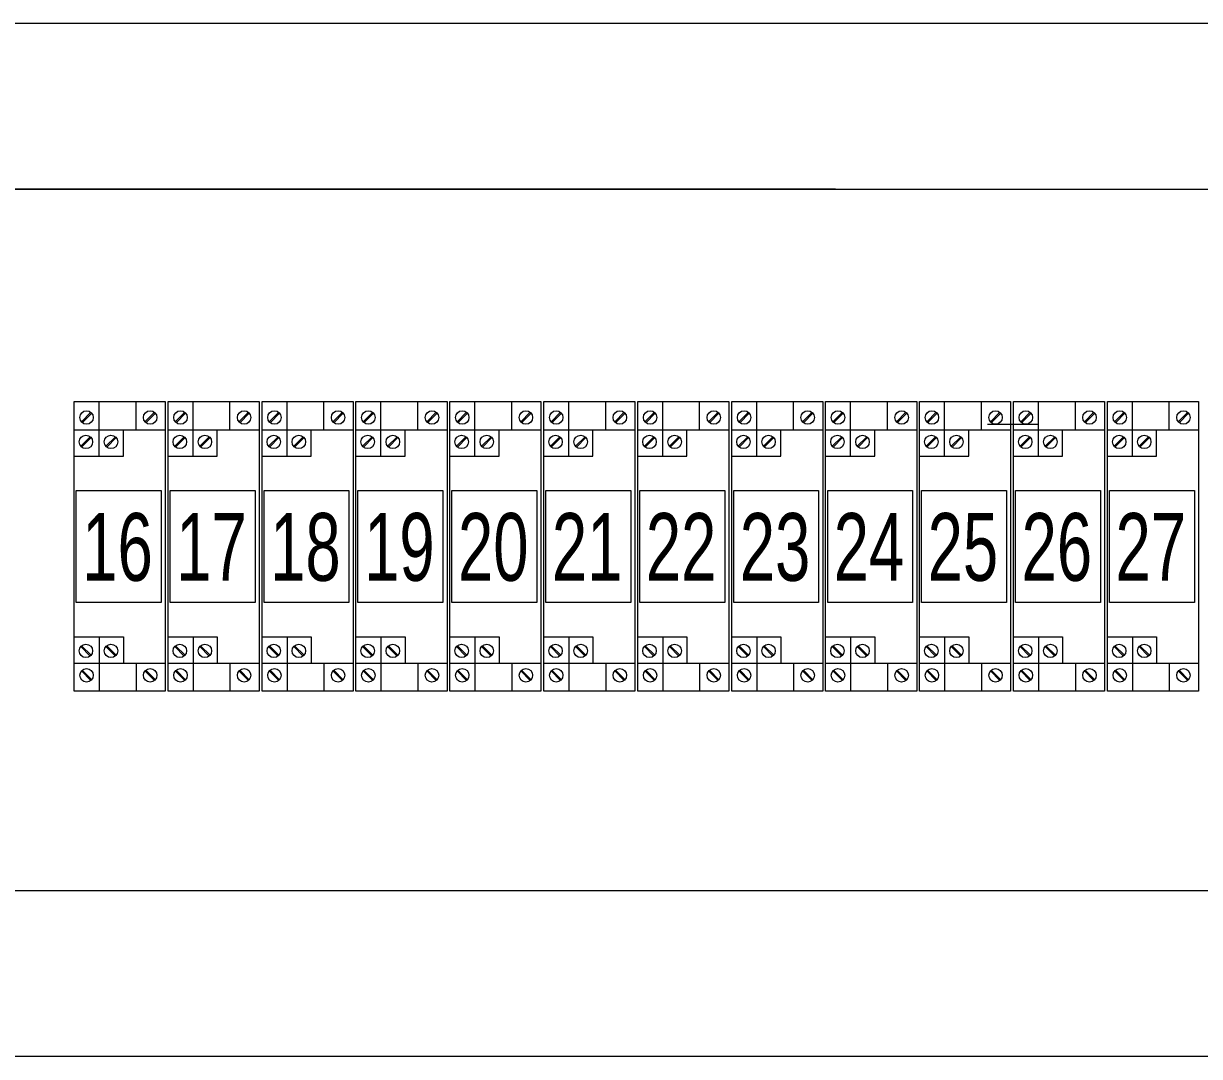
# Model space of a CAD drawing. Header units: millimetres. Extents: x 32626 to 72822, y 60047 to 123188.
# Drawn here: x 39731.9 to 40072.9, y 61957 to 62256.4 of the extents above; entities that cross this region are included whole.
import ezdxf

# ---------------------------------------------------------------- set-up
doc = ezdxf.new("R2010")
doc.units = ezdxf.units.MM
doc.header["$LTSCALE"] = 10
doc.layers.add('1轮廓实线层', color=7, linetype='Continuous', lineweight=18)
doc.layers.add('6文字层', color=3, linetype='Continuous', lineweight=18)
doc.styles.add('样式 1', font='SIMYOU.TTF', dxfattribs={"width": 0.75})

msp = doc.modelspace()

# ---------------------------------------------------------------- linework, layer by layer
at = {"layer": '1轮廓实线层'}
for p, q in [((39967.31, 62256.41), (39075.19, 62256.41)), ((40448.51, 62256.41), (39075.19, 62256.41)), ((39967.31, 62208.41), (39075.19, 62208.41)), ((39075.19, 62208.41), (40448.51, 62208.41)), ((40448.51, 62004.97), (39075.19, 62004.97)), ((40495.31, 61956.97), (39028.39, 61956.97))]:
    msp.add_line(p, q, dxfattribs=at)
at = {"layer": '1轮廓实线层', "lineweight": 13}
for p, q in [((39746.56, 62146.83), (39772.96, 62146.83)), ((39746.56, 62062.83), (39746.56, 62146.83)), ((39753.8, 62140), (39753.8, 62146.83)), ((39764.49, 62138.63), (39764.49, 62146.83)), ((39772.96, 62146.83), (39772.96, 62062.83)), ((39773.8, 62146.83), (39800.2, 62146.83)), ((39773.8, 62062.83), (39773.8, 62146.83)), ((39781.04, 62140), (39781.04, 62146.83)), ((39791.74, 62138.63), (39791.74, 62146.83)), ((39800.2, 62146.83), (39800.2, 62062.83)), ((39801.04, 62146.83), (39827.44, 62146.83)), ((39801.04, 62062.83), (39801.04, 62146.83)), ((39808.28, 62140), (39808.28, 62146.83)), ((39818.98, 62138.63), (39818.98, 62146.83)), ((39827.44, 62146.83), (39827.44, 62062.83)), ((39828.28, 62146.83), (39854.68, 62146.83)), ((39828.28, 62062.83), (39828.28, 62146.83)), ((39835.52, 62140), (39835.52, 62146.83)), ((39846.22, 62138.63), (39846.22, 62146.83)), ((39854.68, 62146.83), (39854.68, 62062.83)), ((39855.52, 62146.83), (39881.92, 62146.83)), ((39855.52, 62062.83), (39855.52, 62146.83)), ((39862.76, 62140), (39862.76, 62146.83)), ((39873.46, 62138.63), (39873.46, 62146.83)), ((39881.92, 62146.83), (39881.92, 62062.83)), ((39882.76, 62146.83), (39909.16, 62146.83)), ((39882.76, 62062.83), (39882.76, 62146.83)), ((39890, 62140), (39890, 62146.83)), ((39900.7, 62138.63), (39900.7, 62146.83)), ((39909.16, 62146.83), (39909.16, 62062.83)), ((39910, 62146.83), (39936.4, 62146.83)), ((39910, 62062.83), (39910, 62146.83)), ((39917.24, 62140), (39917.24, 62146.83)), ((39927.94, 62138.63), (39927.94, 62146.83)), ((39936.4, 62146.83), (39936.4, 62062.83)), ((39937.24, 62146.83), (39963.64, 62146.83)), ((39937.24, 62062.83), (39937.24, 62146.83)), ((39944.48, 62140), (39944.48, 62146.83)), ((39955.18, 62138.63), (39955.18, 62146.83)), ((39963.64, 62146.83), (39963.64, 62062.83)), ((39964.48, 62146.83), (39990.88, 62146.83)), ((39964.48, 62062.83), (39964.48, 62146.83)), ((39971.72, 62140), (39971.72, 62146.83)), ((39982.42, 62138.63), (39982.42, 62146.83)), ((39990.88, 62146.83), (39990.88, 62062.83)), ((39991.72, 62146.83), (40018.12, 62146.83)), ((39991.72, 62062.83), (39991.72, 62146.83)), ((39998.96, 62140), (39998.96, 62146.83)), ((40009.66, 62138.63), (40009.66, 62146.83)), ((40018.12, 62146.83), (40018.12, 62062.83)), ((40018.96, 62146.83), (40045.36, 62146.83)), ((40018.96, 62062.83), (40018.96, 62146.83)), ((40026.2, 62140), (40026.2, 62146.83)), ((40036.9, 62138.63), (40036.9, 62146.83)), ((40045.36, 62146.83), (40045.36, 62062.83)), ((40046.2, 62146.83), (40072.6, 62146.83)), ((40046.2, 62062.83), (40046.2, 62146.83)), ((40053.45, 62140), (40053.45, 62146.83)), ((40064.14, 62138.63), (40064.14, 62146.83)), ((40072.6, 62146.83), (40072.6, 62062.83)), ((39748.64, 62140.94), (39751.4, 62143.7)), ((39748.88, 62140.7), (39751.64, 62143.45)), ((39767.09, 62140.94), (39769.85, 62143.7)), ((39767.34, 62140.7), (39770.09, 62143.45)), ((39775.88, 62140.94), (39778.64, 62143.7)), ((39776.12, 62140.7), (39778.88, 62143.45)), ((39794.34, 62140.94), (39797.09, 62143.7)), ((39794.58, 62140.7), (39797.33, 62143.45)), ((39803.12, 62140.94), (39805.88, 62143.7)), ((39803.36, 62140.7), (39806.12, 62143.45)), ((39821.58, 62140.94), (39824.33, 62143.7)), ((39821.82, 62140.7), (39824.58, 62143.45)), ((39830.36, 62140.94), (39833.12, 62143.7)), ((39830.6, 62140.7), (39833.36, 62143.45)), ((39848.82, 62140.94), (39851.57, 62143.7)), ((39849.06, 62140.7), (39851.82, 62143.45)), ((39857.6, 62140.94), (39860.36, 62143.7)), ((39857.84, 62140.7), (39860.6, 62143.45)), ((39876.06, 62140.94), (39878.81, 62143.7)), ((39876.3, 62140.7), (39879.06, 62143.45)), ((39884.84, 62140.94), (39887.6, 62143.7)), ((39885.08, 62140.7), (39887.84, 62143.45)), ((39903.3, 62140.94), (39906.06, 62143.7)), ((39903.54, 62140.7), (39906.3, 62143.45)), ((39912.08, 62140.94), (39914.84, 62143.7)), ((39912.32, 62140.7), (39915.08, 62143.45)), ((39930.54, 62140.94), (39933.3, 62143.7)), ((39930.78, 62140.7), (39933.54, 62143.45)), ((39939.32, 62140.94), (39942.08, 62143.7)), ((39939.56, 62140.7), (39942.32, 62143.45)), ((39957.78, 62140.94), (39960.54, 62143.7)), ((39958.02, 62140.7), (39960.78, 62143.45)), ((39966.56, 62140.94), (39969.32, 62143.7)), ((39966.8, 62140.7), (39969.56, 62143.45)), ((39985.02, 62140.94), (39987.78, 62143.7)), ((39985.26, 62140.7), (39988.02, 62143.45)), ((39993.8, 62140.94), (39996.56, 62143.7)), ((39994.05, 62140.7), (39996.8, 62143.45)), ((40012.26, 62140.94), (40015.02, 62143.7)), ((40012.5, 62140.7), (40015.26, 62143.45)), ((40021.04, 62140.94), (40023.8, 62143.7)), ((40021.29, 62140.7), (40024.04, 62143.45)), ((40039.5, 62140.94), (40042.26, 62143.7)), ((40039.74, 62140.7), (40042.5, 62143.45)), ((40048.28, 62140.94), (40051.04, 62143.7)), ((40048.53, 62140.7), (40051.28, 62143.45)), ((40066.74, 62140.94), (40069.5, 62143.7)), ((40066.98, 62140.7), (40069.74, 62143.45)), ((39753.8, 62131.01), (39753.8, 62140)), ((39781.04, 62131.01), (39781.04, 62140)), ((39808.28, 62131.01), (39808.28, 62140)), ((39835.52, 62131.01), (39835.52, 62140)), ((39862.76, 62131.01), (39862.76, 62140)), ((39890, 62131.01), (39890, 62140)), ((39917.24, 62131.01), (39917.24, 62140)), ((39944.48, 62131.01), (39944.48, 62140)), ((39971.72, 62131.01), (39971.72, 62140)), ((39998.96, 62131.01), (39998.96, 62140)), ((40022.21, 62140.18), (40011.41, 62140.18)), ((40023.7, 62140.18), (40012.9, 62140.18)), ((40026.15, 62140.18), (40015.35, 62140.18)), ((40026.2, 62131.01), (40026.2, 62140)), ((40053.45, 62131.01), (40053.45, 62140)), ((39746.56, 62138.63), (39772.96, 62138.63)), ((39748.46, 62133.86), (39751.22, 62136.61)), ((39748.7, 62133.62), (39751.46, 62136.37)), ((39755.73, 62133.86), (39758.49, 62136.61)), ((39755.98, 62133.62), (39758.73, 62136.37)), ((39760.81, 62131.01), (39760.81, 62138.63)), ((39773.8, 62138.63), (39800.2, 62138.63)), ((39775.7, 62133.86), (39778.46, 62136.61)), ((39775.94, 62133.62), (39778.7, 62136.37)), ((39782.97, 62133.86), (39785.73, 62136.61)), ((39783.22, 62133.62), (39785.97, 62136.37)), ((39788.05, 62131.01), (39788.05, 62138.63)), ((39801.04, 62138.63), (39827.44, 62138.63)), ((39802.94, 62133.86), (39805.7, 62136.61)), ((39803.18, 62133.62), (39805.94, 62136.37)), ((39810.22, 62133.86), (39812.97, 62136.61)), ((39810.46, 62133.62), (39813.22, 62136.37)), ((39815.29, 62131.01), (39815.29, 62138.63)), ((39828.28, 62138.63), (39854.68, 62138.63)), ((39830.18, 62133.86), (39832.94, 62136.61)), ((39830.42, 62133.62), (39833.18, 62136.37)), ((39837.46, 62133.86), (39840.21, 62136.61)), ((39837.7, 62133.62), (39840.46, 62136.37)), ((39842.53, 62131.01), (39842.53, 62138.63)), ((39855.52, 62138.63), (39881.92, 62138.63)), ((39857.42, 62133.86), (39860.18, 62136.61)), ((39857.67, 62133.62), (39860.42, 62136.37)), ((39864.7, 62133.86), (39867.45, 62136.61)), ((39864.94, 62133.62), (39867.7, 62136.37)), ((39869.77, 62131.01), (39869.77, 62138.63)), ((39882.76, 62138.63), (39909.16, 62138.63)), ((39884.66, 62133.86), (39887.42, 62136.61)), ((39884.91, 62133.62), (39887.66, 62136.37)), ((39891.94, 62133.86), (39894.7, 62136.61)), ((39892.18, 62133.62), (39894.94, 62136.37)), ((39897.01, 62131.01), (39897.01, 62138.63)), ((39910, 62138.63), (39936.4, 62138.63)), ((39911.9, 62133.86), (39914.66, 62136.61)), ((39912.15, 62133.62), (39914.9, 62136.37)), ((39919.18, 62133.86), (39921.94, 62136.61)), ((39919.42, 62133.62), (39922.18, 62136.37)), ((39924.25, 62131.01), (39924.25, 62138.63)), ((39937.24, 62138.63), (39963.64, 62138.63)), ((39939.14, 62133.86), (39941.9, 62136.61)), ((39939.39, 62133.62), (39942.14, 62136.37)), ((39946.42, 62133.86), (39949.18, 62136.61)), ((39946.66, 62133.62), (39949.42, 62136.37)), ((39951.49, 62131.01), (39951.49, 62138.63)), ((39964.48, 62138.63), (39990.88, 62138.63)), ((39966.39, 62133.86), (39969.14, 62136.61)), ((39966.63, 62133.62), (39969.39, 62136.37)), ((39973.66, 62133.86), (39976.42, 62136.61)), ((39973.9, 62133.62), (39976.66, 62136.37)), ((39978.73, 62131.01), (39978.73, 62138.63)), ((39991.72, 62138.63), (40018.12, 62138.63)), ((39993.63, 62133.86), (39996.38, 62136.61)), ((39993.87, 62133.62), (39996.63, 62136.37)), ((40000.9, 62133.86), (40003.66, 62136.61)), ((40001.14, 62133.62), (40003.9, 62136.37)), ((40005.97, 62131.01), (40005.97, 62138.63)), ((40018.96, 62138.63), (40045.36, 62138.63)), ((40020.87, 62133.86), (40023.62, 62136.61)), ((40021.11, 62133.62), (40023.87, 62136.37)), ((40028.14, 62133.86), (40030.9, 62136.61)), ((40028.38, 62133.62), (40031.14, 62136.37)), ((40033.21, 62131.01), (40033.21, 62138.63)), ((40046.2, 62138.63), (40072.6, 62138.63)), ((40048.11, 62133.86), (40050.87, 62136.61)), ((40048.35, 62133.62), (40051.11, 62136.37)), ((40055.38, 62133.86), (40058.14, 62136.61)), ((40055.62, 62133.62), (40058.38, 62136.37)), ((40060.45, 62131.01), (40060.45, 62138.63)), ((39746.56, 62131.01), (39760.81, 62131.01)), ((39773.8, 62131.01), (39788.05, 62131.01)), ((39801.04, 62131.01), (39815.29, 62131.01)), ((39828.28, 62131.01), (39842.53, 62131.01)), ((39855.52, 62131.01), (39869.77, 62131.01)), ((39882.76, 62131.01), (39897.01, 62131.01)), ((39910, 62131.01), (39924.25, 62131.01)), ((39937.24, 62131.01), (39951.49, 62131.01)), ((39964.48, 62131.01), (39978.73, 62131.01)), ((39991.72, 62131.01), (40005.97, 62131.01)), ((40018.96, 62131.01), (40033.21, 62131.01)), ((40046.2, 62131.01), (40060.45, 62131.01)), ((39746.56, 62078.65), (39760.81, 62078.65)), ((39753.8, 62078.65), (39753.8, 62069.65)), ((39760.81, 62078.65), (39760.81, 62071.03)), ((39773.8, 62078.65), (39788.05, 62078.65)), ((39781.04, 62078.65), (39781.04, 62069.65)), ((39788.05, 62078.65), (39788.05, 62071.03)), ((39801.04, 62078.65), (39815.29, 62078.65)), ((39808.28, 62078.65), (39808.28, 62069.65)), ((39815.29, 62078.65), (39815.29, 62071.03)), ((39828.28, 62078.65), (39842.53, 62078.65)), ((39835.52, 62078.65), (39835.52, 62069.65)), ((39842.53, 62078.65), (39842.53, 62071.03)), ((39855.52, 62078.65), (39869.77, 62078.65)), ((39862.76, 62078.65), (39862.76, 62069.65)), ((39869.77, 62078.65), (39869.77, 62071.03)), ((39882.76, 62078.65), (39897.01, 62078.65)), ((39890, 62078.65), (39890, 62069.65)), ((39897.01, 62078.65), (39897.01, 62071.03)), ((39910, 62078.65), (39924.25, 62078.65)), ((39917.24, 62078.65), (39917.24, 62069.65)), ((39924.25, 62078.65), (39924.25, 62071.03)), ((39937.24, 62078.65), (39951.49, 62078.65)), ((39944.48, 62078.65), (39944.48, 62069.65)), ((39951.49, 62078.65), (39951.49, 62071.03)), ((39964.48, 62078.65), (39978.73, 62078.65)), ((39971.72, 62078.65), (39971.72, 62069.65)), ((39978.73, 62078.65), (39978.73, 62071.03)), ((39991.72, 62078.65), (40005.97, 62078.65)), ((39998.96, 62078.65), (39998.96, 62069.65)), ((40005.97, 62078.65), (40005.97, 62071.03)), ((40018.96, 62078.65), (40033.21, 62078.65)), ((40026.2, 62078.65), (40026.2, 62069.65)), ((40033.21, 62078.65), (40033.21, 62071.03)), ((40046.2, 62078.65), (40060.45, 62078.65)), ((40053.45, 62078.65), (40053.45, 62069.65)), ((40060.45, 62078.65), (40060.45, 62071.03)), ((39748.46, 62075.8), (39751.22, 62073.04)), ((39748.7, 62076.04), (39751.46, 62073.28)), ((39755.73, 62075.8), (39758.49, 62073.04)), ((39755.98, 62076.04), (39758.73, 62073.28)), ((39775.7, 62075.8), (39778.46, 62073.04)), ((39775.94, 62076.04), (39778.7, 62073.28)), ((39782.97, 62075.8), (39785.73, 62073.04)), ((39783.22, 62076.04), (39785.97, 62073.28)), ((39802.94, 62075.8), (39805.7, 62073.04)), ((39803.18, 62076.04), (39805.94, 62073.28)), ((39810.22, 62075.8), (39812.97, 62073.04)), ((39810.46, 62076.04), (39813.22, 62073.28)), ((39830.18, 62075.8), (39832.94, 62073.04)), ((39830.42, 62076.04), (39833.18, 62073.28)), ((39837.46, 62075.8), (39840.21, 62073.04)), ((39837.7, 62076.04), (39840.46, 62073.28)), ((39857.42, 62075.8), (39860.18, 62073.04)), ((39857.67, 62076.04), (39860.42, 62073.28)), ((39864.7, 62075.8), (39867.45, 62073.04)), ((39864.94, 62076.04), (39867.7, 62073.28)), ((39884.66, 62075.8), (39887.42, 62073.04)), ((39884.91, 62076.04), (39887.66, 62073.28)), ((39891.94, 62075.8), (39894.7, 62073.04)), ((39892.18, 62076.04), (39894.94, 62073.28)), ((39911.9, 62075.8), (39914.66, 62073.04)), ((39912.15, 62076.04), (39914.9, 62073.28)), ((39919.18, 62075.8), (39921.94, 62073.04)), ((39919.42, 62076.04), (39922.18, 62073.28)), ((39939.14, 62075.8), (39941.9, 62073.04)), ((39939.39, 62076.04), (39942.14, 62073.28)), ((39946.42, 62075.8), (39949.18, 62073.04)), ((39946.66, 62076.04), (39949.42, 62073.28)), ((39966.39, 62075.8), (39969.14, 62073.04)), ((39966.63, 62076.04), (39969.39, 62073.28)), ((39973.66, 62075.8), (39976.42, 62073.04)), ((39973.9, 62076.04), (39976.66, 62073.28)), ((39993.63, 62075.8), (39996.38, 62073.04)), ((39993.87, 62076.04), (39996.63, 62073.28)), ((40000.9, 62075.8), (40003.66, 62073.04)), ((40001.14, 62076.04), (40003.9, 62073.28)), ((40020.87, 62075.8), (40023.62, 62073.04)), ((40021.11, 62076.04), (40023.87, 62073.28)), ((40028.14, 62075.8), (40030.9, 62073.04)), ((40028.38, 62076.04), (40031.14, 62073.28)), ((40048.11, 62075.8), (40050.87, 62073.04)), ((40048.35, 62076.04), (40051.11, 62073.28)), ((40055.38, 62075.8), (40058.14, 62073.04)), ((40055.62, 62076.04), (40058.38, 62073.28)), ((39746.56, 62071.03), (39772.96, 62071.03)), ((39764.49, 62071.03), (39764.49, 62062.83)), ((39773.8, 62071.03), (39800.2, 62071.03)), ((39791.74, 62071.03), (39791.74, 62062.83)), ((39801.04, 62071.03), (39827.44, 62071.03)), ((39818.98, 62071.03), (39818.98, 62062.83)), ((39828.28, 62071.03), (39854.68, 62071.03)), ((39846.22, 62071.03), (39846.22, 62062.83)), ((39855.52, 62071.03), (39881.92, 62071.03)), ((39873.46, 62071.03), (39873.46, 62062.83)), ((39882.76, 62071.03), (39909.16, 62071.03)), ((39900.7, 62071.03), (39900.7, 62062.83)), ((39910, 62071.03), (39936.4, 62071.03)), ((39927.94, 62071.03), (39927.94, 62062.83)), ((39937.24, 62071.03), (39963.64, 62071.03)), ((39955.18, 62071.03), (39955.18, 62062.83)), ((39964.48, 62071.03), (39990.88, 62071.03)), ((39982.42, 62071.03), (39982.42, 62062.83)), ((39991.72, 62071.03), (40018.12, 62071.03)), ((40009.66, 62071.03), (40009.66, 62062.83)), ((40018.96, 62071.03), (40045.36, 62071.03)), ((40036.9, 62071.03), (40036.9, 62062.83)), ((40046.2, 62071.03), (40072.6, 62071.03)), ((40064.14, 62071.03), (40064.14, 62062.83)), ((39748.64, 62068.72), (39751.4, 62065.96)), ((39748.88, 62068.96), (39751.64, 62066.2)), ((39753.8, 62069.65), (39753.8, 62062.83)), ((39767.09, 62068.72), (39769.85, 62065.96)), ((39767.34, 62068.96), (39770.09, 62066.2)), ((39775.88, 62068.72), (39778.64, 62065.96)), ((39776.12, 62068.96), (39778.88, 62066.2)), ((39781.04, 62069.65), (39781.04, 62062.83)), ((39794.34, 62068.72), (39797.09, 62065.96)), ((39794.58, 62068.96), (39797.33, 62066.2)), ((39803.12, 62068.72), (39805.88, 62065.96)), ((39803.36, 62068.96), (39806.12, 62066.2)), ((39808.28, 62069.65), (39808.28, 62062.83)), ((39821.58, 62068.72), (39824.33, 62065.96)), ((39821.82, 62068.96), (39824.58, 62066.2)), ((39830.36, 62068.72), (39833.12, 62065.96)), ((39830.6, 62068.96), (39833.36, 62066.2)), ((39835.52, 62069.65), (39835.52, 62062.83)), ((39848.82, 62068.72), (39851.57, 62065.96)), ((39849.06, 62068.96), (39851.82, 62066.2)), ((39857.6, 62068.72), (39860.36, 62065.96)), ((39857.84, 62068.96), (39860.6, 62066.2)), ((39862.76, 62069.65), (39862.76, 62062.83)), ((39876.06, 62068.72), (39878.81, 62065.96)), ((39876.3, 62068.96), (39879.06, 62066.2)), ((39884.84, 62068.72), (39887.6, 62065.96)), ((39885.08, 62068.96), (39887.84, 62066.2)), ((39890, 62069.65), (39890, 62062.83)), ((39903.3, 62068.72), (39906.06, 62065.96)), ((39903.54, 62068.96), (39906.3, 62066.2)), ((39912.08, 62068.72), (39914.84, 62065.96)), ((39912.32, 62068.96), (39915.08, 62066.2)), ((39917.24, 62069.65), (39917.24, 62062.83)), ((39930.54, 62068.72), (39933.3, 62065.96)), ((39930.78, 62068.96), (39933.54, 62066.2)), ((39939.32, 62068.72), (39942.08, 62065.96)), ((39939.56, 62068.96), (39942.32, 62066.2)), ((39944.48, 62069.65), (39944.48, 62062.83)), ((39957.78, 62068.72), (39960.54, 62065.96)), ((39958.02, 62068.96), (39960.78, 62066.2)), ((39966.56, 62068.72), (39969.32, 62065.96)), ((39966.8, 62068.96), (39969.56, 62066.2)), ((39971.72, 62069.65), (39971.72, 62062.83)), ((39985.02, 62068.72), (39987.78, 62065.96)), ((39985.26, 62068.96), (39988.02, 62066.2)), ((39993.8, 62068.72), (39996.56, 62065.96)), ((39994.05, 62068.96), (39996.8, 62066.2)), ((39998.96, 62069.65), (39998.96, 62062.83)), ((40012.26, 62068.72), (40015.02, 62065.96)), ((40012.5, 62068.96), (40015.26, 62066.2)), ((40021.04, 62068.72), (40023.8, 62065.96)), ((40021.29, 62068.96), (40024.04, 62066.2)), ((40026.2, 62069.65), (40026.2, 62062.83)), ((40039.5, 62068.72), (40042.26, 62065.96)), ((40039.74, 62068.96), (40042.5, 62066.2)), ((40048.28, 62068.72), (40051.04, 62065.96)), ((40048.53, 62068.96), (40051.28, 62066.2)), ((40053.45, 62069.65), (40053.45, 62062.83)), ((40066.74, 62068.72), (40069.5, 62065.96)), ((40066.98, 62068.96), (40069.74, 62066.2)), ((39772.96, 62062.83), (39746.56, 62062.83)), ((39800.2, 62062.83), (39773.8, 62062.83)), ((39827.44, 62062.83), (39801.04, 62062.83)), ((39854.68, 62062.83), (39828.28, 62062.83)), ((39881.92, 62062.83), (39855.52, 62062.83)), ((39909.16, 62062.83), (39882.76, 62062.83)), ((39936.4, 62062.83), (39910, 62062.83)), ((39963.64, 62062.83), (39937.24, 62062.83)), ((39990.88, 62062.83), (39964.48, 62062.83)), ((40018.12, 62062.83), (39991.72, 62062.83)), ((40045.36, 62062.83), (40018.96, 62062.83)), ((40072.6, 62062.83), (40046.2, 62062.83))]:
    msp.add_line(p, q, dxfattribs=at)
for points in [[(39747.14, 62121.04), (39771.75, 62121.04), (39771.75, 62088.61), (39747.14, 62088.61)], [(39774.38, 62121.04), (39799, 62121.04), (39799, 62088.61), (39774.38, 62088.61)], [(39801.62, 62121.04), (39826.24, 62121.04), (39826.24, 62088.61), (39801.62, 62088.61)], [(39828.86, 62121.04), (39853.48, 62121.04), (39853.48, 62088.61), (39828.86, 62088.61)], [(39856.1, 62121.04), (39880.72, 62121.04), (39880.72, 62088.61), (39856.1, 62088.61)], [(39883.34, 62121.04), (39907.96, 62121.04), (39907.96, 62088.61), (39883.34, 62088.61)], [(39910.58, 62121.04), (39935.2, 62121.04), (39935.2, 62088.61), (39910.58, 62088.61)], [(39937.83, 62121.04), (39962.44, 62121.04), (39962.44, 62088.61), (39937.83, 62088.61)], [(39965.07, 62121.04), (39989.68, 62121.04), (39989.68, 62088.61), (39965.07, 62088.61)], [(39992.31, 62121.04), (40016.92, 62121.04), (40016.92, 62088.61), (39992.31, 62088.61)], [(40019.55, 62121.04), (40044.16, 62121.04), (40044.16, 62088.61), (40019.55, 62088.61)], [(40046.79, 62121.04), (40071.4, 62121.04), (40071.4, 62088.61), (40046.79, 62088.61)]]:
    msp.add_lwpolyline(points, close=True, dxfattribs=at)
for centre in [(39750.14, 62142.2), (39768.59, 62142.2), (39777.38, 62142.2), (39795.83, 62142.2), (39804.62, 62142.2), (39823.08, 62142.2), (39831.86, 62142.2), (39850.32, 62142.2), (39859.1, 62142.2), (39877.56, 62142.2), (39886.34, 62142.2), (39904.8, 62142.2), (39913.58, 62142.2), (39932.04, 62142.2), (39940.82, 62142.2), (39959.28, 62142.2), (39968.06, 62142.2), (39986.52, 62142.2), (39995.3, 62142.2), (40013.76, 62142.2), (40022.54, 62142.2), (40041, 62142.2), (40049.78, 62142.2), (40068.24, 62142.2), (39749.96, 62135.12), (39757.23, 62135.12), (39777.2, 62135.12), (39784.47, 62135.12), (39804.44, 62135.12), (39811.71, 62135.12), (39831.68, 62135.12), (39838.96, 62135.12), (39858.92, 62135.12), (39866.2, 62135.12), (39886.16, 62135.12), (39893.44, 62135.12), (39913.4, 62135.12), (39920.68, 62135.12), (39940.64, 62135.12), (39947.92, 62135.12), (39967.89, 62135.12), (39975.16, 62135.12), (39995.13, 62135.12), (40002.4, 62135.12), (40022.37, 62135.12), (40029.64, 62135.12), (40049.61, 62135.12), (40056.88, 62135.12), (39749.96, 62074.54), (39757.23, 62074.54), (39777.2, 62074.54), (39784.47, 62074.54), (39804.44, 62074.54), (39811.71, 62074.54), (39831.68, 62074.54), (39838.96, 62074.54), (39858.92, 62074.54), (39866.2, 62074.54), (39886.16, 62074.54), (39893.44, 62074.54), (39913.4, 62074.54), (39920.68, 62074.54), (39940.64, 62074.54), (39947.92, 62074.54), (39967.89, 62074.54), (39975.16, 62074.54), (39995.13, 62074.54), (40002.4, 62074.54), (40022.37, 62074.54), (40029.64, 62074.54), (40049.61, 62074.54), (40056.88, 62074.54), (39750.14, 62067.46), (39768.59, 62067.46), (39777.38, 62067.46), (39795.83, 62067.46), (39804.62, 62067.46), (39823.08, 62067.46), (39831.86, 62067.46), (39850.32, 62067.46), (39859.1, 62067.46), (39877.56, 62067.46), (39886.34, 62067.46), (39904.8, 62067.46), (39913.58, 62067.46), (39932.04, 62067.46), (39940.82, 62067.46), (39959.28, 62067.46), (39968.06, 62067.46), (39986.52, 62067.46), (39995.3, 62067.46), (40013.76, 62067.46), (40022.54, 62067.46), (40041, 62067.46), (40049.78, 62067.46), (40068.24, 62067.46)]:
    msp.add_circle(centre, 1.95, dxfattribs=at)

# ---------------------------------------------------------------- texts
at = {"layer": '6文字层', "style": '样式 1', "width": 0.7}
for s, p in [('16', (39748.91, 62094.87)), ('17', (39776.15, 62094.87)), ('18', (39803.39, 62094.87)), ('19', (39830.63, 62094.87)), ('20', (39857.87, 62094.87)), ('21', (39885.11, 62094.87)), ('22', (39912.35, 62094.87)), ('23', (39939.59, 62094.87)), ('24', (39966.83, 62094.87)), ('25', (39994.07, 62094.87)), ('26', (40021.31, 62094.87)), ('27', (40048.55, 62094.87))]:
    msp.add_text(s, height=19.634, dxfattribs=at).set_placement(p)

doc.saveas('drawing.dxf')
